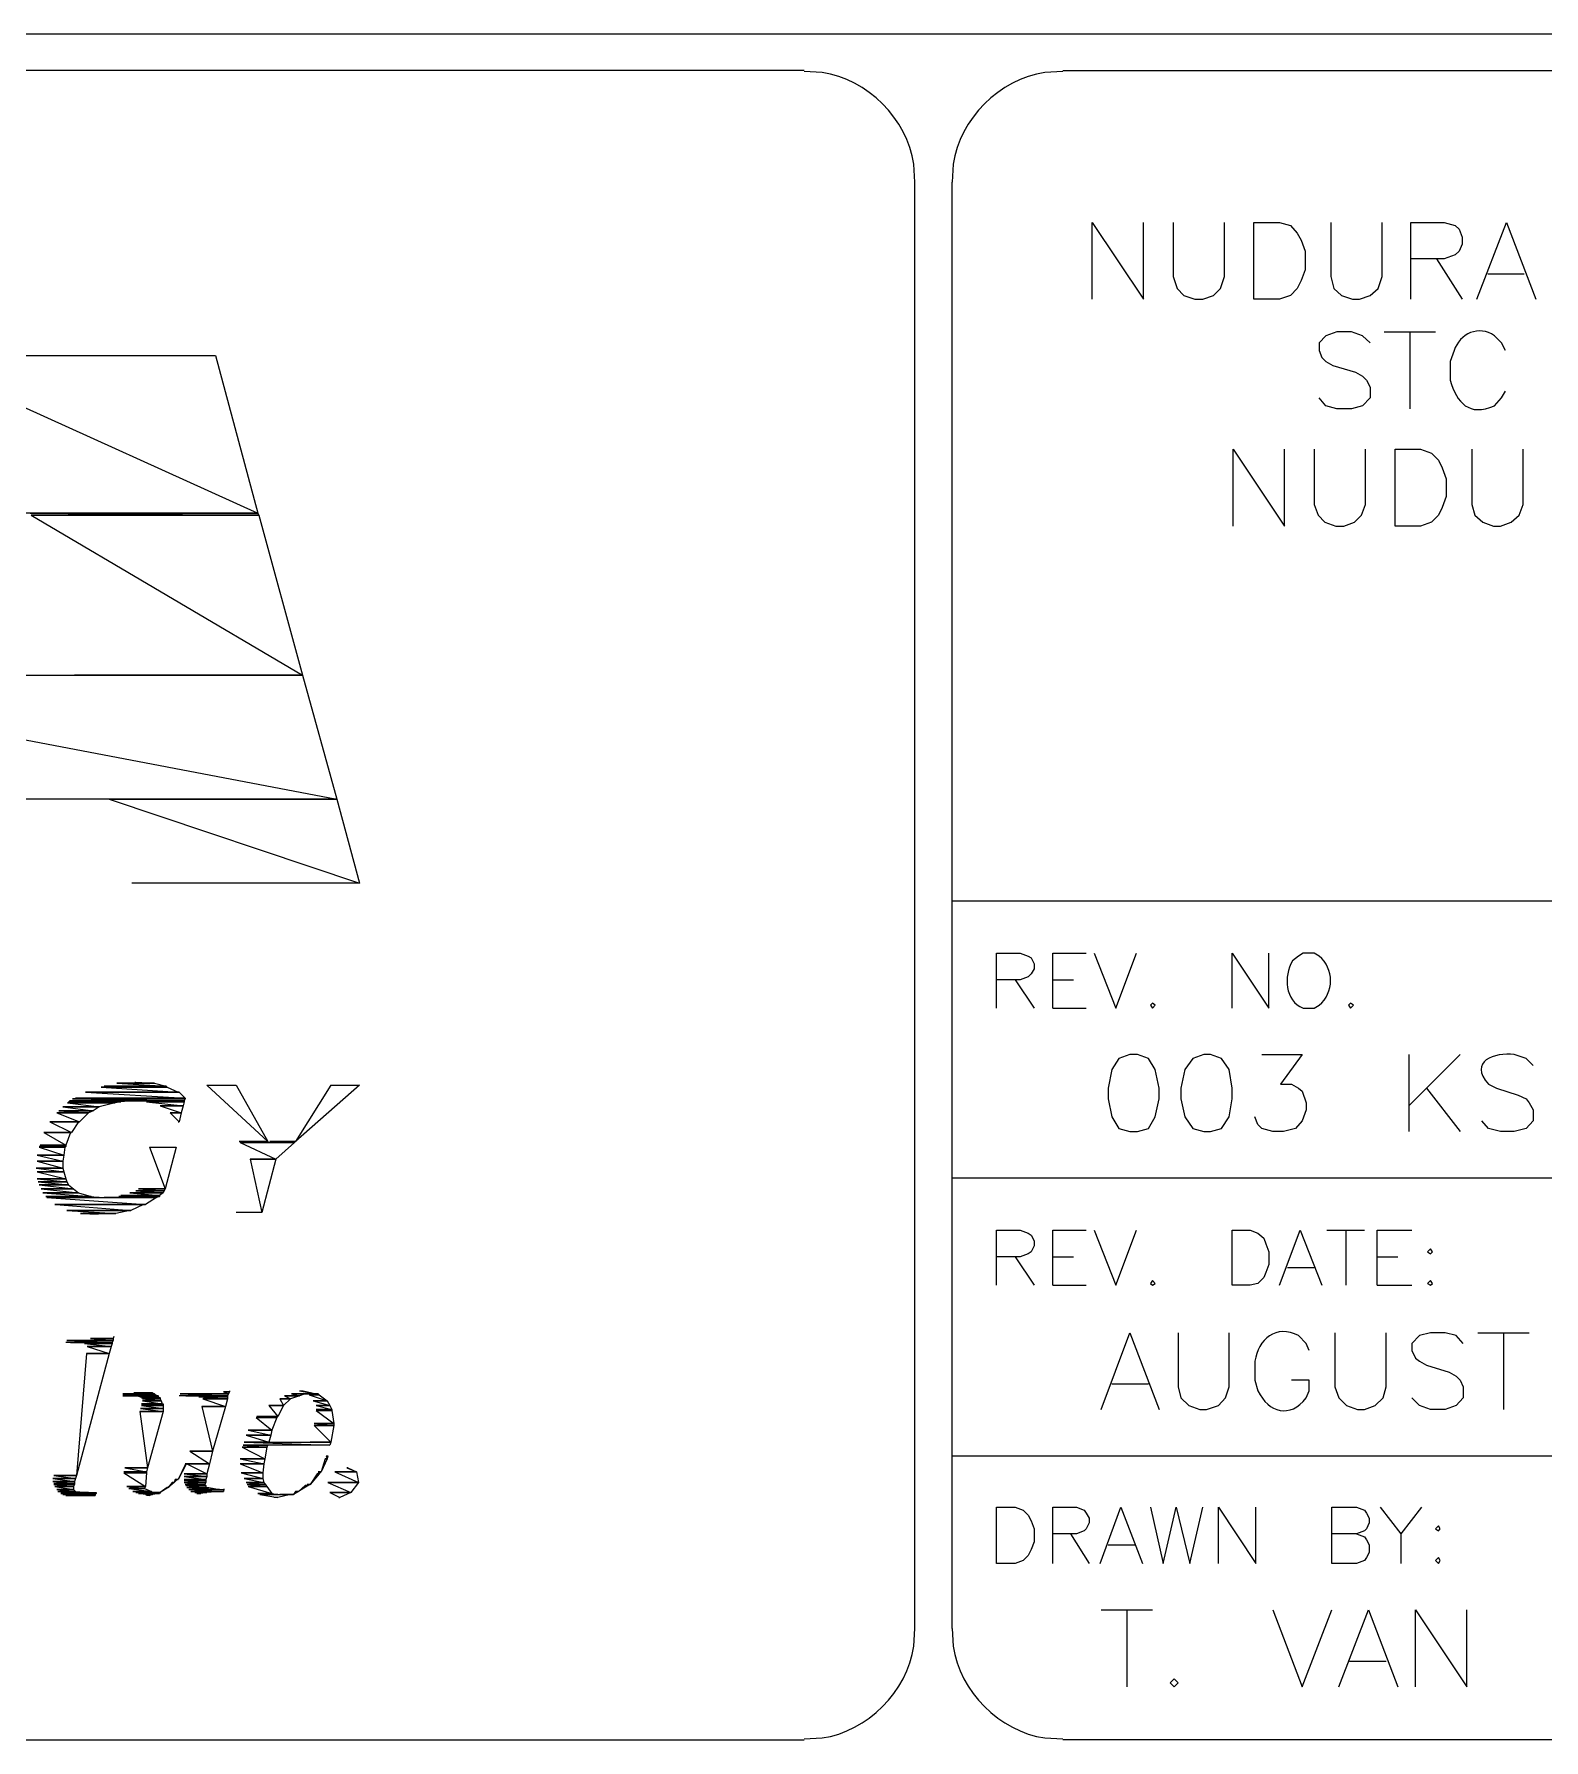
# Model space of a CAD drawing. Header units: millimetres. Extents: x 14 to 201, y 16 to 268.
# Drawn here: x 133.12 to 165.52, y 15.62 to 52.24 of the extents above; entities that cross this region are included whole.
import ezdxf

# ---------------------------------------------------------------- set-up
doc = ezdxf.new("R2010")
doc.units = ezdxf.units.MM
doc.layers.get('0').update_dxf_attribs({"linetype": 'CONTINUOUS'})

msp = doc.modelspace()

# ---------------------------------------------------------------- linework, layer by layer
at = {"color": 0}
for p, q in [((198.121, 52.2386), (17.0174, 52.2386)), ((149.648, 51.4558), (16.214, 51.4558)), ((150.03, 51.4131), (149.648, 51.4354)), ((155.195, 51.4354), (154.813, 51.4131)), ((155.195, 51.4558), (198.924, 51.4558)), ((152.02, 49.0636), (151.997, 49.4453)), ((152.845, 49.4453), (152.823, 49.0636)), ((152.02, 18.0123), (152.02, 49.0636)), ((152.823, 18.0123), (152.823, 49.0636)), ((155.829, 46.5459), (155.829, 48.1969)), ((155.829, 48.1969), (156.93, 46.5459)), ((156.93, 46.5459), (156.93, 48.1969)), ((157.565, 48.1969), (157.565, 47.0323)), ((158.666, 47.0323), (158.666, 48.1969)), ((159.3, 46.5459), (159.3, 48.1969)), ((159.3, 48.1969), (159.851, 48.1969)), ((159.851, 48.1969), (160.084, 48.1334)), ((160.084, 48.1334), (160.231, 47.964)), ((160.951, 48.1969), (160.951, 47.0323)), ((162.052, 47.0323), (162.052, 48.1969)), ((162.667, 46.5459), (162.667, 48.1969)), ((162.667, 48.1969), (163.386, 48.1969)), ((163.386, 48.1969), (163.619, 48.1334)), ((163.619, 48.1334), (163.703, 48.048)), ((163.703, 48.048), (163.766, 47.8786)), ((164.084, 46.5459), (164.72, 48.1969)), ((164.72, 48.1969), (165.354, 46.5459)), ((160.231, 47.964), (160.317, 47.8151)), ((160.317, 47.8151), (160.401, 47.5823)), ((163.766, 47.7312), (163.703, 47.5823)), ((163.766, 47.8786), (163.766, 47.7312)), ((160.401, 47.5823), (160.401, 47.1798)), ((163.386, 47.4126), (162.667, 47.4126)), ((163.216, 47.4126), (163.766, 46.5459)), ((163.619, 47.4984), (163.386, 47.4126)), ((163.703, 47.5823), (163.619, 47.4984)), ((157.565, 47.0323), (157.649, 46.779)), ((158.581, 46.779), (158.666, 47.0323)), ((160.317, 46.947), (160.231, 46.779)), ((160.401, 47.1798), (160.317, 46.947)), ((160.951, 47.0323), (161.016, 46.779)), ((161.968, 46.779), (162.052, 47.0323)), ((164.317, 47.0958), (165.1, 47.0958)), ((157.649, 46.779), (157.798, 46.6302)), ((157.798, 46.6302), (158.031, 46.5459)), ((158.031, 46.5459), (158.2, 46.5459)), ((158.2, 46.5459), (158.433, 46.6302)), ((158.433, 46.6302), (158.581, 46.779)), ((159.851, 46.5459), (159.3, 46.5459)), ((160.084, 46.6302), (159.851, 46.5459)), ((160.231, 46.779), (160.084, 46.6302)), ((161.016, 46.779), (161.183, 46.6302)), ((161.183, 46.6302), (161.417, 46.5459)), ((161.417, 46.5459), (161.565, 46.5459)), ((161.565, 46.5459), (161.798, 46.6302)), ((161.798, 46.6302), (161.968, 46.779)), ((161.079, 45.8474), (160.846, 45.762)), ((161.396, 45.8474), (161.079, 45.8474)), ((161.629, 45.762), (161.396, 45.8474)), ((162.094, 45.8474), (163.196, 45.8474)), ((162.644, 45.8474), (162.644, 44.1964)), ((160.846, 45.762), (160.697, 45.6145)), ((160.697, 45.6145), (160.697, 45.4448)), ((160.697, 45.4448), (160.76, 45.296)), ((161.798, 45.6145), (161.629, 45.762)), ((163.596, 45.4448), (163.513, 45.212)), ((164.614, 45.6145), (164.465, 45.762)), ((164.697, 45.4448), (164.614, 45.6145)), ((130.451, 45.339), (137.922, 41.953)), ((130.451, 45.339), (137.011, 45.339)), ((137.011, 45.339), (137.922, 41.953)), ((160.76, 45.296), (160.846, 45.212)), ((160.846, 45.212), (160.993, 45.128)), ((160.993, 45.128), (161.48, 44.9792)), ((163.513, 45.212), (163.513, 44.8098)), ((161.48, 44.9792), (161.629, 44.8952)), ((161.629, 44.8952), (161.713, 44.8098)), ((161.713, 44.8098), (161.798, 44.6624)), ((160.846, 44.2599), (160.697, 44.4292)), ((161.798, 44.4292), (161.629, 44.2599)), ((161.798, 44.6624), (161.798, 44.4292)), ((164.465, 44.2599), (164.614, 44.4292)), ((164.614, 44.4292), (164.697, 44.5766)), ((161.079, 44.1964), (160.846, 44.2599)), ((161.396, 44.1964), (161.079, 44.1964)), ((161.629, 44.2599), (161.396, 44.1964)), ((158.856, 41.6775), (158.856, 43.3282)), ((158.856, 43.3282), (159.956, 41.6775)), ((159.956, 41.6775), (159.956, 43.3282)), ((160.591, 43.3282), (160.591, 42.1432)), ((161.692, 42.1432), (161.692, 43.3282)), ((162.328, 41.6775), (162.328, 43.3282)), ((162.328, 43.3282), (162.877, 43.3282)), ((162.877, 43.3282), (163.11, 43.2428)), ((163.11, 43.2428), (163.259, 43.0953)), ((163.978, 43.3282), (163.978, 42.1432)), ((165.079, 42.1432), (165.079, 43.3282)), ((163.259, 43.0953), (163.343, 42.926)), ((163.343, 42.926), (163.429, 42.6932)), ((163.429, 42.6932), (163.429, 42.3125)), ((160.591, 42.1432), (160.677, 41.9104)), ((161.608, 41.9104), (161.692, 42.1432)), ((163.429, 42.3125), (163.343, 42.0797)), ((163.978, 42.1432), (164.042, 41.9104)), ((164.994, 41.9104), (165.079, 42.1432)), ((137.922, 41.953), (128.058, 41.953)), ((133.033, 41.953), (137.943, 41.9104)), ((133.033, 41.953), (137.922, 41.953)), ((137.943, 41.9104), (133.054, 41.9104)), ((133.054, 41.9104), (138.875, 38.4803)), ((133.054, 41.9104), (137.943, 41.9104)), ((137.922, 41.953), (137.943, 41.9104)), ((137.943, 41.9104), (138.875, 38.4803)), ((160.677, 41.9104), (160.824, 41.7615)), ((160.824, 41.7615), (161.057, 41.6775)), ((161.226, 41.6775), (161.459, 41.7615)), ((161.459, 41.7615), (161.608, 41.9104)), ((163.11, 41.7615), (162.877, 41.6775)), ((163.259, 41.9104), (163.11, 41.7615)), ((163.343, 42.0797), (163.259, 41.9104)), ((164.042, 41.9104), (164.211, 41.7615)), ((164.211, 41.7615), (164.444, 41.6775)), ((164.592, 41.6775), (164.824, 41.7615)), ((164.824, 41.7615), (164.994, 41.9104)), ((161.057, 41.6775), (161.226, 41.6775)), ((162.877, 41.6775), (162.328, 41.6775)), ((164.444, 41.6775), (164.592, 41.6775)), ((125.603, 38.4803), (139.616, 35.814)), ((125.603, 38.4803), (138.875, 38.4803)), ((138.875, 38.4803), (133.985, 38.4803)), ((138.875, 38.4803), (139.616, 35.814)), ((139.616, 35.814), (123.698, 35.814)), ((134.725, 35.814), (140.103, 34.0155)), ((134.725, 35.814), (139.616, 35.814)), ((139.616, 35.814), (140.103, 34.0155)), ((140.103, 34.0155), (135.213, 34.0155)), ((152.823, 33.6338), (201.296, 33.6338)), ((153.775, 31.3269), (153.775, 32.5121)), ((153.775, 32.5121), (154.284, 32.5121)), ((154.284, 32.5121), (154.453, 32.4487)), ((154.453, 32.4487), (154.517, 32.406)), ((154.517, 32.406), (154.58, 32.2792)), ((154.58, 32.2792), (154.58, 32.1731)), ((154.982, 31.3269), (154.982, 32.5121)), ((154.982, 32.5121), (155.702, 32.5121)), ((155.871, 32.5121), (156.337, 31.3269)), ((156.337, 31.3269), (156.782, 32.5121)), ((158.834, 31.3269), (158.834, 32.5121)), ((158.834, 32.5121), (159.618, 31.3269)), ((159.618, 31.3269), (159.618, 32.5121)), ((160.254, 32.4487), (160.125, 32.3426)), ((160.358, 32.5121), (160.254, 32.4487)), ((160.591, 32.5121), (160.358, 32.5121)), ((160.697, 32.4487), (160.591, 32.5121)), ((154.284, 31.9402), (153.775, 31.9402)), ((154.178, 31.9402), (154.58, 31.3269)), ((154.453, 32.0036), (154.284, 31.9402)), ((154.517, 32.0669), (154.453, 32.0036)), ((154.58, 32.1731), (154.517, 32.0669)), ((154.982, 31.9402), (155.426, 31.9402)), ((154.982, 31.3269), (155.702, 31.3269)), ((157.12, 31.4331), (157.079, 31.3903)), ((157.079, 31.3903), (157.12, 31.3269)), ((157.183, 31.3903), (157.12, 31.4331)), ((157.12, 31.3269), (157.183, 31.3903)), ((160.358, 31.3269), (160.591, 31.3269)), ((160.591, 31.3269), (160.697, 31.3903)), ((161.375, 31.4331), (161.332, 31.3903)), ((161.332, 31.3903), (161.375, 31.3269)), ((161.439, 31.3903), (161.375, 31.4331)), ((161.375, 31.3269), (161.439, 31.3903)), ((156.4, 30.2466), (156.252, 30.0137)), ((156.633, 30.332), (156.4, 30.2466)), ((156.803, 30.332), (156.633, 30.332)), ((157.036, 30.2466), (156.803, 30.332)), ((157.183, 30.0137), (157.036, 30.2466)), ((157.988, 30.2466), (157.818, 30.0137)), ((158.221, 30.332), (157.988, 30.2466)), ((158.368, 30.332), (158.221, 30.332)), ((158.601, 30.2466), (158.368, 30.332)), ((158.771, 30.0137), (158.601, 30.2466)), ((159.469, 30.332), (160.338, 30.332)), ((160.338, 30.332), (159.872, 29.6967)), ((162.624, 30.332), (162.624, 28.6811)), ((163.725, 30.332), (162.624, 29.231)), ((165.143, 30.2466), (164.888, 30.332)), ((165.29, 30.0991), (165.143, 30.2466)), ((135.7, 29.7174), (134.895, 29.7174)), ((134.895, 29.7174), (135.953, 29.654)), ((134.895, 29.7174), (135.7, 29.7174)), ((135.679, 29.7174), (135.001, 29.7174)), ((135.001, 29.7174), (135.7, 29.7174)), ((135.001, 29.7174), (135.7, 29.7174)), ((135.277, 29.7394), (135.679, 29.7174)), ((135.277, 29.7394), (135.297, 29.7394)), ((135.297, 29.7394), (135.679, 29.7174)), ((135.7, 29.7174), (135.953, 29.654)), ((136.821, 29.6761), (138.133, 28.4689)), ((136.821, 29.6761), (137.457, 29.6761)), ((137.457, 29.6761), (138.133, 28.4689)), ((139.488, 29.6761), (138.726, 28.4689)), ((140.103, 29.6761), (138.726, 28.4689)), ((139.488, 29.6761), (140.103, 29.6761)), ((156.252, 30.0137), (156.168, 29.6127)), ((157.269, 29.6127), (157.183, 30.0137)), ((157.818, 30.0137), (157.734, 29.6127)), ((158.834, 29.6127), (158.771, 30.0137)), ((159.872, 29.6967), (160.105, 29.6967)), ((160.105, 29.6967), (160.254, 29.6127)), ((164.338, 29.6967), (164.507, 29.6127)), ((134.854, 29.2943), (133.836, 29.2943)), ((133.836, 29.2943), (134.515, 29.2103)), ((133.836, 29.2943), (134.854, 29.2943)), ((134.98, 29.3164), (133.858, 29.3164)), ((133.858, 29.3164), (134.854, 29.2943)), ((133.858, 29.3164), (134.98, 29.3164)), ((136.335, 29.3371), (133.879, 29.3371)), ((133.879, 29.3371), (134.98, 29.3164)), ((133.879, 29.3371), (135.213, 29.3371)), ((136.356, 29.3798), (133.943, 29.3798)), ((133.943, 29.3798), (136.335, 29.3371)), ((133.943, 29.3798), (136.356, 29.3798)), ((136.356, 29.4004), (134.006, 29.4004)), ((134.006, 29.4004), (136.356, 29.3798)), ((134.006, 29.4004), (136.356, 29.4004)), ((136.229, 29.5272), (134.218, 29.5272)), ((134.218, 29.5272), (136.356, 29.4004)), ((134.218, 29.5272), (136.229, 29.5272)), ((136.208, 29.5272), (134.239, 29.5272)), ((134.239, 29.5272), (136.229, 29.5272)), ((134.239, 29.5272), (136.229, 29.5272)), ((134.854, 29.2943), (134.515, 29.2103)), ((135.975, 29.6333), (134.557, 29.6333)), ((134.557, 29.6333), (136.208, 29.5272)), ((134.557, 29.6333), (135.975, 29.6333)), ((135.953, 29.654), (134.621, 29.654)), ((134.621, 29.654), (135.975, 29.6333)), ((134.621, 29.654), (135.953, 29.654)), ((134.98, 29.3164), (134.854, 29.2943)), ((135.213, 29.3371), (134.98, 29.3164)), ((135.213, 29.3371), (136.335, 29.3164)), ((135.213, 29.3371), (136.335, 29.3371)), ((136.335, 29.3164), (135.53, 29.3164)), ((135.53, 29.3164), (136.313, 29.231)), ((135.53, 29.3164), (136.335, 29.3164)), ((135.953, 29.654), (135.975, 29.6333)), ((135.975, 29.6333), (136.208, 29.5272)), ((136.229, 29.5272), (136.356, 29.4004)), ((136.335, 29.3164), (136.313, 29.231)), ((136.356, 29.3798), (136.335, 29.3371)), ((136.335, 29.3371), (136.335, 29.3164)), ((136.356, 29.4004), (136.356, 29.3798)), ((156.168, 29.6127), (156.168, 29.3798)), ((156.168, 29.3798), (156.252, 28.9981)), ((157.183, 28.9981), (157.269, 29.3798)), ((157.269, 29.3798), (157.269, 29.6127)), ((157.734, 29.6127), (157.734, 29.3798)), ((157.734, 29.3798), (157.818, 28.9981)), ((158.771, 28.9981), (158.834, 29.3798)), ((158.834, 29.3798), (158.834, 29.6127)), ((160.254, 29.6127), (160.338, 29.5493)), ((160.338, 29.5493), (160.421, 29.2943)), ((160.421, 29.2943), (160.421, 29.1469)), ((163.004, 29.6127), (163.725, 28.6811)), ((164.507, 29.6127), (164.973, 29.4638)), ((164.973, 29.4638), (165.143, 29.3798)), ((165.143, 29.3798), (165.206, 29.2943)), ((165.206, 29.2943), (165.29, 29.1469)), ((134.282, 29.0835), (133.604, 29.0835)), ((133.604, 29.0835), (134.092, 28.8919)), ((133.604, 29.0835), (134.282, 29.0835)), ((134.388, 29.1248), (133.646, 29.1248)), ((133.646, 29.1248), (134.282, 29.0835)), ((133.646, 29.1248), (134.388, 29.1248)), ((134.515, 29.2103), (133.73, 29.2103)), ((133.73, 29.2103), (134.388, 29.1248)), ((133.73, 29.2103), (134.515, 29.2103)), ((134.282, 29.0835), (134.092, 28.8919)), ((134.388, 29.1248), (134.282, 29.0835)), ((134.515, 29.2103), (134.388, 29.1248)), ((136.313, 29.231), (135.826, 29.231)), ((135.826, 29.231), (136.271, 29.0835)), ((135.826, 29.231), (136.313, 29.231)), ((136.271, 29.0835), (136.039, 29.0835)), ((136.039, 29.0835), (136.229, 28.8919)), ((136.039, 29.0835), (136.271, 29.0835)), ((136.271, 29.0835), (136.229, 28.8919)), ((136.313, 29.231), (136.271, 29.0835)), ((156.252, 28.9981), (156.4, 28.7445)), ((157.036, 28.7445), (157.183, 28.9981)), ((157.818, 28.9981), (157.988, 28.7445)), ((158.601, 28.7445), (158.771, 28.9981)), ((159.385, 28.8286), (159.322, 28.9981)), ((160.421, 29.1469), (160.338, 28.914)), ((165.29, 29.1469), (165.29, 28.914)), ((133.922, 28.6591), (133.329, 28.6591)), ((133.329, 28.6591), (133.9, 28.6591)), ((133.329, 28.6591), (133.922, 28.6591)), ((133.329, 28.6591), (133.795, 28.3848)), ((133.329, 28.6591), (133.9, 28.6591)), ((134.092, 28.8919), (133.456, 28.8919)), ((133.456, 28.8919), (134.069, 28.8919)), ((133.456, 28.8919), (134.092, 28.8919)), ((133.456, 28.8919), (133.922, 28.6591)), ((133.456, 28.8919), (134.069, 28.8919)), ((133.9, 28.6591), (133.795, 28.3848)), ((133.922, 28.6591), (133.9, 28.6591)), ((134.069, 28.8919), (133.922, 28.6591)), ((134.092, 28.8919), (134.069, 28.8919)), ((136.208, 28.8919), (136.229, 28.8919)), ((136.229, 28.8919), (136.208, 28.8919)), ((156.4, 28.7445), (156.633, 28.6811)), ((156.633, 28.6811), (156.803, 28.6811)), ((156.803, 28.6811), (157.036, 28.7445)), ((157.988, 28.7445), (158.221, 28.6811)), ((158.221, 28.6811), (158.368, 28.6811)), ((158.368, 28.6811), (158.601, 28.7445)), ((159.469, 28.7445), (159.385, 28.8286)), ((159.702, 28.6811), (159.469, 28.7445)), ((159.935, 28.6811), (159.702, 28.6811)), ((160.189, 28.7445), (159.935, 28.6811)), ((160.338, 28.914), (160.189, 28.7445)), ((164.338, 28.7445), (164.189, 28.914)), ((164.592, 28.6811), (164.338, 28.7445)), ((164.888, 28.6811), (164.592, 28.6811)), ((165.143, 28.7445), (164.888, 28.6811)), ((165.29, 28.914), (165.143, 28.7445)), ((133.795, 28.3628), (133.223, 28.3628)), ((133.223, 28.3628), (133.773, 28.3421)), ((133.223, 28.3628), (133.795, 28.3628)), ((133.773, 28.3421), (133.223, 28.3421)), ((133.223, 28.3421), (133.753, 28.1726)), ((133.223, 28.3421), (133.773, 28.3421)), ((133.795, 28.3848), (133.244, 28.3848)), ((133.244, 28.3848), (133.795, 28.3628)), ((133.244, 28.3848), (133.795, 28.3848)), ((133.773, 28.3421), (133.753, 28.1726)), ((133.795, 28.3628), (133.773, 28.3421)), ((133.795, 28.3848), (133.795, 28.3628)), ((135.593, 28.3421), (135.932, 27.4533)), ((135.593, 28.3421), (136.165, 28.3421)), ((136.165, 28.3421), (135.932, 27.4533)), ((138.133, 28.4689), (137.52, 28.4689)), ((137.52, 28.4689), (138.155, 28.4482)), ((137.52, 28.4689), (138.133, 28.4689)), ((138.155, 28.4482), (137.541, 28.4482)), ((137.541, 28.4482), (138.303, 28.0886)), ((137.541, 28.4482), (138.705, 28.4482)), ((138.133, 28.4689), (138.155, 28.4482)), ((138.705, 28.4482), (138.155, 28.4482)), ((138.726, 28.4689), (138.176, 28.4689)), ((138.176, 28.4689), (138.705, 28.4482)), ((138.176, 28.4689), (138.726, 28.4689)), ((138.705, 28.4482), (138.303, 28.0886)), ((138.726, 28.4689), (138.705, 28.4482)), ((133.73, 27.897), (133.16, 27.897)), ((133.16, 27.897), (133.753, 27.8129)), ((133.16, 27.897), (133.73, 27.897)), ((133.753, 28.1726), (133.181, 28.1726)), ((133.181, 28.1726), (133.73, 28.0458)), ((133.181, 28.1726), (133.753, 28.1726)), ((133.73, 28.0458), (133.181, 28.0458)), ((133.181, 28.0458), (133.73, 27.897)), ((133.181, 28.0458), (133.73, 28.0458)), ((133.753, 28.1726), (133.73, 28.0458)), ((133.73, 28.0458), (133.73, 27.897)), ((133.73, 27.897), (133.753, 27.8129)), ((138.303, 28.0886), (137.753, 28.0886)), ((137.753, 28.0886), (138.006, 26.9448)), ((137.753, 28.0886), (138.303, 28.0886)), ((138.303, 28.0886), (138.006, 26.9448)), ((133.753, 27.8129), (133.181, 27.8129)), ((133.181, 27.8129), (133.795, 27.6655)), ((133.181, 27.8129), (133.753, 27.8129)), ((133.795, 27.6655), (133.181, 27.6655)), ((133.181, 27.6655), (133.816, 27.6007)), ((133.181, 27.6655), (133.795, 27.6655)), ((133.816, 27.6007), (133.201, 27.6007)), ((133.201, 27.6007), (133.858, 27.5373)), ((133.201, 27.6007), (133.816, 27.6007)), ((133.858, 27.5373), (133.223, 27.5373)), ((133.223, 27.5373), (133.963, 27.4533)), ((133.223, 27.5373), (133.858, 27.5373)), ((133.753, 27.8129), (133.795, 27.6655)), ((133.795, 27.6655), (133.816, 27.6007)), ((133.816, 27.6007), (133.858, 27.5373)), ((133.858, 27.5373), (133.963, 27.4533)), ((152.823, 27.6862), (177.058, 27.6862)), ((133.963, 27.4533), (133.266, 27.4533)), ((133.266, 27.4533), (134.069, 27.3678)), ((133.266, 27.4533), (133.963, 27.4533)), ((134.069, 27.3678), (133.307, 27.3678)), ((133.307, 27.3678), (134.345, 27.2838)), ((133.307, 27.3678), (134.069, 27.3678)), ((134.345, 27.2838), (133.371, 27.2838)), ((133.371, 27.2838), (134.515, 27.2631)), ((133.371, 27.2838), (134.345, 27.2838)), ((134.515, 27.2631), (133.393, 27.2631)), ((133.393, 27.2631), (134.557, 27.2631)), ((133.393, 27.2631), (134.557, 27.2631)), ((133.393, 27.2631), (134.621, 27.2631)), ((133.393, 27.2631), (134.621, 27.2631)), ((133.393, 27.2631), (135.509, 27.1143)), ((133.393, 27.2631), (135.742, 27.2631)), ((135.509, 27.1143), (133.562, 27.1143)), ((133.562, 27.1143), (135.467, 27.1143)), ((133.562, 27.1143), (135.509, 27.1143)), ((135.467, 27.1143), (133.583, 27.1143)), ((133.583, 27.1143), (135.191, 26.9875)), ((133.583, 27.1143), (135.467, 27.1143)), ((133.963, 27.4533), (134.069, 27.3678)), ((134.069, 27.3678), (134.345, 27.2838)), ((134.345, 27.2838), (134.515, 27.2631)), ((135.742, 27.2631), (134.621, 27.2631)), ((135.742, 27.2631), (134.684, 27.2631)), ((134.684, 27.2631), (135.742, 27.2631)), ((134.684, 27.2631), (135.742, 27.2631)), ((135.806, 27.2838), (134.938, 27.2838)), ((134.938, 27.2838), (135.742, 27.2631)), ((134.938, 27.2838), (135.806, 27.2838)), ((135.806, 27.3044), (134.98, 27.3044)), ((134.98, 27.3044), (135.806, 27.2838)), ((134.98, 27.3044), (135.806, 27.3044)), ((135.89, 27.3678), (135.17, 27.3678)), ((135.17, 27.3678), (135.806, 27.3044)), ((135.17, 27.3678), (135.89, 27.3678)), ((135.467, 27.1143), (135.191, 26.9875)), ((135.912, 27.4106), (135.297, 27.4106)), ((135.297, 27.4106), (135.89, 27.3678)), ((135.297, 27.4106), (135.912, 27.4106)), ((135.932, 27.4533), (135.36, 27.4533)), ((135.36, 27.4533), (135.912, 27.4106)), ((135.36, 27.4533), (135.932, 27.4533)), ((135.509, 27.1143), (135.467, 27.1143)), ((135.742, 27.2631), (135.509, 27.1143)), ((135.806, 27.2838), (135.742, 27.2631)), ((135.89, 27.3678), (135.806, 27.3044)), ((135.806, 27.3044), (135.806, 27.2838)), ((135.912, 27.4106), (135.89, 27.3678)), ((135.932, 27.4533), (135.912, 27.4106)), ((135.191, 26.9875), (133.816, 26.9875)), ((133.816, 26.9875), (135.17, 26.9875)), ((133.816, 26.9875), (135.191, 26.9875)), ((133.816, 26.9875), (134.874, 26.9241)), ((133.816, 26.9875), (135.17, 26.9875)), ((134.874, 26.9241), (134.112, 26.9241)), ((134.112, 26.9241), (134.768, 26.9241)), ((134.112, 26.9241), (134.874, 26.9241)), ((134.768, 26.9241), (134.133, 26.9241)), ((134.133, 26.9241), (134.492, 26.9034)), ((134.133, 26.9241), (134.768, 26.9241)), ((134.768, 26.9241), (134.492, 26.9034)), ((134.874, 26.9241), (134.768, 26.9241)), ((135.17, 26.9875), (134.874, 26.9241)), ((135.191, 26.9875), (135.17, 26.9875)), ((138.006, 26.9448), (137.457, 26.9448)), ((153.775, 25.3793), (153.775, 26.5644)), ((153.775, 26.5644), (154.284, 26.5644)), ((154.284, 26.5644), (154.453, 26.5011)), ((154.453, 26.5011), (154.517, 26.4583)), ((154.517, 26.4583), (154.58, 26.3315)), ((154.982, 25.3793), (154.982, 26.5644)), ((154.982, 26.5644), (155.702, 26.5644)), ((155.871, 26.5644), (156.337, 25.3793)), ((156.337, 25.3793), (156.782, 26.5644)), ((158.834, 25.3793), (158.834, 26.5644)), ((158.834, 26.5644), (159.216, 26.5644)), ((159.216, 26.5644), (159.385, 26.5011)), ((159.385, 26.5011), (159.512, 26.3949)), ((159.512, 26.3949), (159.555, 26.2682)), ((159.851, 25.3793), (160.295, 26.5644)), ((160.295, 26.5644), (160.76, 25.3793)), ((160.867, 26.5644), (161.671, 26.5644)), ((161.269, 26.5644), (161.269, 25.3793)), ((161.946, 25.3793), (161.946, 26.5644)), ((161.946, 26.5644), (162.687, 26.5644)), ((154.453, 26.056), (154.284, 25.9926)), ((154.517, 26.0987), (154.453, 26.056)), ((154.58, 26.2254), (154.517, 26.0987)), ((154.58, 26.3315), (154.58, 26.2254)), ((159.555, 26.2682), (159.618, 26.0987)), ((159.618, 26.0987), (159.618, 25.8231)), ((163.09, 26.1621), (163.026, 26.0987)), ((163.026, 26.0987), (163.09, 26.056)), ((163.132, 26.0987), (163.09, 26.1621)), ((163.09, 26.056), (163.132, 26.0987)), ((154.284, 25.9926), (153.775, 25.9926)), ((154.178, 25.9926), (154.58, 25.3793)), ((154.982, 25.9926), (155.426, 25.9926)), ((159.555, 25.6536), (159.512, 25.5488)), ((159.618, 25.8231), (159.555, 25.6536)), ((160.021, 25.7597), (160.591, 25.7597)), ((161.946, 25.9926), (162.391, 25.9926)), ((154.982, 25.3793), (155.702, 25.3793)), ((157.12, 25.4841), (157.079, 25.4207)), ((157.079, 25.4207), (157.12, 25.3793)), ((157.183, 25.4207), (157.12, 25.4841)), ((157.12, 25.3793), (157.183, 25.4207)), ((159.216, 25.3793), (158.834, 25.3793)), ((159.385, 25.4207), (159.216, 25.3793)), ((159.512, 25.5488), (159.385, 25.4207)), ((161.946, 25.3793), (162.687, 25.3793)), ((163.09, 25.4841), (163.026, 25.4207)), ((163.026, 25.4207), (163.09, 25.3793)), ((163.132, 25.4207), (163.09, 25.4841)), ((163.09, 25.3793), (163.132, 25.4207)), ((156.02, 22.7114), (156.633, 24.3623)), ((156.633, 24.3623), (157.269, 22.7114)), ((157.671, 24.3623), (157.671, 23.1993)), ((158.771, 23.1993), (158.771, 24.3623)), ((160.421, 24.1294), (160.254, 24.2989)), ((161.036, 24.3623), (161.036, 23.1993)), ((162.137, 23.1993), (162.137, 24.3623)), ((162.857, 24.2989), (162.687, 24.1294)), ((163.09, 24.3623), (162.857, 24.2989)), ((163.406, 24.3623), (163.09, 24.3623)), ((163.639, 24.2989), (163.406, 24.3623)), ((163.788, 24.1294), (163.639, 24.2989)), ((164.105, 24.3623), (165.206, 24.3623)), ((164.655, 24.3623), (164.655, 22.7114)), ((160.486, 23.982), (160.421, 24.1294)), ((162.687, 24.1294), (162.687, 23.982)), ((162.687, 23.982), (162.771, 23.8125)), ((162.771, 23.8125), (162.857, 23.7491)), ((159.322, 23.7491), (159.322, 23.3467)), ((162.857, 23.7491), (163.004, 23.6637)), ((163.004, 23.6637), (163.492, 23.5162)), ((163.492, 23.5162), (163.639, 23.4322)), ((156.253, 23.2627), (157.036, 23.2627)), ((157.671, 23.1993), (157.734, 22.9664)), ((158.687, 22.9664), (158.771, 23.1993)), ((159.322, 23.3467), (159.385, 23.1138)), ((160.486, 23.3467), (160.105, 23.3467)), ((160.421, 22.9664), (160.486, 23.1138)), ((160.486, 23.1138), (160.486, 23.3467)), ((161.036, 23.1993), (161.12, 22.9664)), ((162.074, 22.9664), (162.137, 23.1993)), ((163.639, 23.4322), (163.725, 23.3467)), ((163.725, 23.3467), (163.788, 23.1993)), ((163.788, 23.1993), (163.788, 22.9664)), ((157.734, 22.9664), (157.904, 22.7969)), ((157.904, 22.7969), (158.137, 22.7114)), ((158.137, 22.7114), (158.284, 22.7114)), ((158.284, 22.7114), (158.538, 22.7969)), ((158.538, 22.7969), (158.687, 22.9664)), ((161.12, 22.9664), (161.29, 22.7969)), ((161.29, 22.7969), (161.522, 22.7114)), ((161.522, 22.7114), (161.671, 22.7114)), ((161.671, 22.7114), (161.904, 22.7969)), ((161.904, 22.7969), (162.074, 22.9664)), ((162.857, 22.7969), (162.687, 22.9664)), ((163.09, 22.7114), (162.857, 22.7969)), ((163.406, 22.7114), (163.09, 22.7114)), ((163.639, 22.7969), (163.406, 22.7114)), ((163.788, 22.9664), (163.639, 22.7969)), ((152.823, 21.7165), (201.296, 21.7165)), ((153.775, 19.4097), (153.775, 20.6168)), ((153.775, 20.6168), (154.178, 20.6168)), ((154.178, 20.6168), (154.347, 20.5534)), ((154.347, 20.5534), (154.453, 20.4473)), ((154.982, 19.4097), (154.982, 20.6168)), ((154.982, 20.6168), (155.491, 20.6168)), ((155.491, 20.6168), (155.659, 20.5534)), ((155.659, 20.5534), (155.702, 20.4887)), ((155.998, 19.4097), (156.443, 20.6168)), ((156.443, 20.6168), (156.909, 19.4097)), ((157.079, 20.6168), (157.353, 19.4097)), ((157.353, 19.4097), (157.628, 20.6168)), ((157.628, 20.6168), (157.925, 19.4097)), ((157.925, 19.4097), (158.2, 20.6168)), ((158.538, 19.4097), (158.538, 20.6168)), ((158.538, 20.6168), (159.343, 19.4097)), ((159.343, 19.4097), (159.343, 20.6168)), ((160.973, 19.4097), (160.973, 20.6168)), ((160.973, 20.6168), (161.502, 20.6168)), ((161.502, 20.6168), (161.671, 20.5534)), ((161.671, 20.5534), (161.713, 20.49)), ((162.009, 20.6168), (162.454, 20.0449)), ((162.899, 20.6168), (162.454, 20.0449)), ((154.453, 20.4473), (154.517, 20.3206)), ((154.517, 20.3206), (154.58, 20.1511)), ((154.58, 20.1511), (154.58, 19.8754)), ((155.702, 20.1511), (155.659, 20.1083)), ((155.702, 20.4887), (155.765, 20.384)), ((155.765, 20.2778), (155.702, 20.1511)), ((155.765, 20.384), (155.765, 20.2778)), ((161.713, 20.1511), (161.671, 20.1083)), ((161.713, 20.49), (161.776, 20.384)), ((161.776, 20.2778), (161.713, 20.1511)), ((161.776, 20.384), (161.776, 20.2778)), ((163.259, 20.2144), (163.196, 20.1511)), ((163.196, 20.1511), (163.259, 20.1083)), ((163.3, 20.1511), (163.259, 20.2144)), ((163.259, 20.1083), (163.3, 20.1511)), ((154.58, 19.8754), (154.517, 19.706)), ((155.491, 20.0449), (154.982, 20.0449)), ((155.363, 20.0449), (155.765, 19.4097)), ((155.659, 20.1083), (155.491, 20.0449)), ((156.168, 19.8121), (156.74, 19.8121)), ((161.502, 20.0449), (160.973, 20.0449)), ((161.671, 20.1083), (161.502, 20.0449)), ((161.502, 20.0449), (161.671, 19.9815)), ((161.671, 19.9815), (161.713, 19.9182)), ((161.713, 19.9182), (161.776, 19.8121)), ((161.776, 19.8121), (161.776, 19.6426)), ((162.454, 20.0449), (162.454, 19.4097)), ((154.178, 19.4097), (153.775, 19.4097)), ((154.347, 19.4731), (154.178, 19.4097)), ((154.453, 19.5792), (154.347, 19.4731)), ((154.517, 19.706), (154.453, 19.5792)), ((161.502, 19.4097), (160.973, 19.4097)), ((161.671, 19.4731), (161.502, 19.4097)), ((161.713, 19.5364), (161.671, 19.4731)), ((161.776, 19.6426), (161.713, 19.5364)), ((163.259, 19.5364), (163.196, 19.4731)), ((163.196, 19.4731), (163.259, 19.4097)), ((163.3, 19.4731), (163.259, 19.5364)), ((163.259, 19.4097), (163.3, 19.4731)), ((156.02, 18.4147), (157.12, 18.4147)), ((156.57, 18.4147), (156.57, 16.7638)), ((159.702, 18.4147), (160.338, 16.7638)), ((160.338, 16.7638), (160.973, 18.4147)), ((161.12, 16.7638), (161.756, 18.4147)), ((161.756, 18.4147), (162.391, 16.7638)), ((162.771, 16.7638), (162.771, 18.4147)), ((162.771, 18.4147), (163.872, 16.7638)), ((163.872, 16.7638), (163.872, 18.4147)), ((151.997, 17.632), (152.02, 18.0123)), ((152.823, 18.0123), (152.845, 17.632)), ((161.353, 17.3137), (162.137, 17.3137)), ((157.585, 16.9333), (157.502, 16.8493)), ((157.502, 16.8493), (157.585, 16.7638)), ((157.671, 16.8493), (157.585, 16.9333)), ((157.585, 16.7638), (157.671, 16.8493)), ((16.214, 15.6215), (149.648, 15.6215)), ((149.648, 15.6421), (150.03, 15.6628)), ((154.813, 15.6628), (155.195, 15.6421)), ((198.924, 15.6215), (155.195, 15.6215))]:
    msp.add_line(p, q, dxfattribs=at)
at = {"color": 251}
for p, q in [((134.811, 24.1928), (133.816, 24.1928)), ((133.816, 24.1928), (134.789, 24.1515)), ((133.816, 24.1928), (134.811, 24.1928)), ((134.811, 24.2356), (134.324, 24.2356)), ((134.324, 24.2356), (134.811, 24.1928)), ((134.324, 24.2356), (134.811, 24.2356)), ((134.811, 24.1928), (134.789, 24.1515)), ((134.831, 24.2783), (134.811, 24.2356)), ((134.811, 24.2356), (134.811, 24.1928)), ((134.789, 24.1515), (133.795, 24.1515)), ((133.9, 24.1515), (134.789, 24.1294)), ((133.9, 24.1515), (134.789, 24.1515)), ((134.239, 23.9186), (134.028, 21.2935)), ((134.725, 23.9186), (134.028, 21.2935)), ((134.789, 24.1294), (134.196, 24.1294)), ((134.196, 24.1294), (134.768, 24.0661)), ((134.196, 24.1294), (134.789, 24.1294)), ((134.725, 23.9186), (134.239, 23.9186)), ((134.239, 23.9186), (134.725, 23.9186)), ((134.768, 24.0661), (134.259, 24.0661)), ((134.259, 24.0661), (134.725, 23.9186)), ((134.259, 24.0661), (134.768, 24.0661)), ((134.768, 24.0661), (134.725, 23.9186)), ((134.789, 24.1294), (134.768, 24.0661)), ((134.789, 24.1515), (134.789, 24.1294)), ((135.657, 23.0711), (135.254, 23.0711)), ((135.254, 23.0711), (135.7, 23.0504)), ((135.254, 23.0711), (135.657, 23.0711)), ((135.616, 23.0711), (135.509, 23.0711)), ((135.509, 23.0711), (135.657, 23.0711)), ((135.509, 23.0711), (135.657, 23.0711)), ((135.551, 23.0711), (135.616, 23.0711)), ((135.657, 23.0711), (135.7, 23.0504)), ((137.308, 23.0932), (137.181, 23.0932)), ((137.181, 23.0932), (137.287, 23.0504)), ((137.181, 23.0932), (137.308, 23.0932)), ((137.308, 23.0932), (137.287, 23.0504)), ((137.308, 23.1138), (137.308, 23.0932)), ((138.811, 23.1138), (139.171, 23.0504)), ((138.811, 23.1138), (138.895, 23.1138)), ((138.895, 23.1138), (139.171, 23.0504)), ((135.7, 23.0504), (135.021, 23.0504)), ((135.021, 23.0504), (135.72, 23.0298)), ((135.021, 23.0504), (135.7, 23.0504)), ((135.72, 23.0298), (135.021, 23.0298)), ((135.021, 23.0298), (135.783, 23.0077)), ((135.021, 23.0298), (135.72, 23.0298)), ((135.783, 23.0077), (135.021, 23.0077)), ((135.021, 23.0077), (135.783, 23.0077)), ((135.021, 23.0077), (135.783, 23.0077)), ((135.15, 23.0077), (135.783, 22.9871)), ((135.15, 23.0077), (135.783, 23.0077)), ((135.783, 22.9871), (135.383, 22.9871)), ((135.383, 22.9871), (135.826, 22.9664)), ((135.383, 22.9871), (135.783, 22.9871)), ((135.89, 22.7335), (135.403, 22.7335)), ((135.403, 22.7335), (135.89, 22.6701)), ((135.403, 22.7335), (135.89, 22.7335)), ((135.826, 22.9664), (135.424, 22.9664)), ((135.424, 22.9664), (135.826, 22.9443)), ((135.424, 22.9664), (135.826, 22.9664)), ((135.869, 22.8382), (135.424, 22.8382)), ((135.424, 22.8382), (135.89, 22.8382)), ((135.424, 22.8382), (135.89, 22.8382)), ((135.424, 22.8382), (135.89, 22.7969)), ((135.424, 22.8382), (135.89, 22.8382)), ((135.89, 22.7969), (135.424, 22.7969)), ((135.424, 22.7969), (135.89, 22.7335)), ((135.424, 22.7969), (135.89, 22.7969)), ((135.826, 22.9443), (135.446, 22.9443)), ((135.446, 22.9443), (135.847, 22.903)), ((135.446, 22.9443), (135.826, 22.9443)), ((135.847, 22.903), (135.446, 22.903)), ((135.446, 22.903), (135.869, 22.8382)), ((135.446, 22.903), (135.847, 22.903)), ((135.7, 23.0504), (135.72, 23.0298)), ((135.72, 23.0298), (135.783, 23.0077)), ((135.783, 23.0077), (135.783, 22.9871)), ((135.783, 22.9871), (135.826, 22.9664)), ((135.826, 22.9664), (135.826, 22.9443)), ((135.826, 22.9443), (135.847, 22.903)), ((135.847, 22.903), (135.869, 22.8382)), ((135.89, 22.8382), (135.89, 22.7969)), ((135.89, 22.7969), (135.89, 22.7335)), ((135.89, 22.7335), (135.89, 22.6701)), ((137.267, 23.0077), (136.229, 23.0077)), ((137.287, 23.0504), (136.249, 23.0504)), ((136.249, 23.0504), (137.267, 23.0077)), ((136.249, 23.0504), (137.287, 23.0504)), ((136.376, 23.0077), (137.267, 22.9871)), ((136.376, 23.0077), (137.267, 23.0077)), ((137.267, 22.9871), (136.652, 22.9871)), ((136.652, 22.9871), (137.267, 22.9443)), ((136.652, 22.9871), (137.267, 22.9871)), ((137.224, 22.7748), (136.715, 22.7748)), ((136.715, 22.7748), (136.948, 21.8226)), ((136.715, 22.7748), (137.224, 22.7748)), ((137.267, 22.9443), (136.737, 22.9443)), ((136.737, 22.9443), (137.224, 22.7748)), ((136.737, 22.9443), (137.267, 22.9443)), ((137.224, 22.7748), (136.948, 21.8226)), ((137.267, 22.9443), (137.224, 22.7748)), ((137.287, 23.0504), (137.267, 23.0077)), ((137.267, 23.0077), (137.267, 22.9871)), ((137.267, 22.9871), (137.267, 22.9443)), ((138.472, 22.7969), (138.155, 22.7969)), ((138.155, 22.7969), (138.345, 22.564)), ((138.155, 22.7969), (138.472, 22.7969)), ((138.472, 22.7969), (138.345, 22.564)), ((138.621, 22.9443), (138.388, 22.9443)), ((138.388, 22.9443), (138.472, 22.7969)), ((138.388, 22.9443), (138.621, 22.9443)), ((138.621, 22.9443), (138.472, 22.7969)), ((138.811, 23.0077), (138.493, 23.0077)), ((138.493, 23.0077), (138.621, 22.9443)), ((138.493, 23.0077), (138.811, 23.0077)), ((138.811, 23.0077), (138.621, 22.9443)), ((139.171, 23.0504), (138.642, 23.0504)), ((138.642, 23.0504), (138.811, 23.0077)), ((138.642, 23.0504), (138.938, 23.0504)), ((138.938, 23.0504), (138.811, 23.0077)), ((138.938, 23.0504), (139.214, 23.0504)), ((138.938, 23.0504), (139.214, 23.0504)), ((139.214, 23.0504), (138.981, 23.0504)), ((138.981, 23.0504), (139.234, 23.0298)), ((138.981, 23.0504), (139.214, 23.0504)), ((139.234, 23.0298), (139.022, 23.0298)), ((139.022, 23.0298), (139.404, 22.903)), ((139.022, 23.0298), (139.234, 23.0298)), ((139.404, 22.903), (139.107, 22.903)), ((139.107, 22.903), (139.467, 22.7969)), ((139.107, 22.903), (139.404, 22.903)), ((139.467, 22.7969), (139.171, 22.7969)), ((139.171, 22.7969), (139.51, 22.7114)), ((139.171, 22.7969), (139.467, 22.7969)), ((139.51, 22.7114), (139.171, 22.7114)), ((139.171, 22.7114), (139.51, 22.6908)), ((139.171, 22.7114), (139.51, 22.7114)), ((139.214, 23.0504), (139.234, 23.0298)), ((139.234, 23.0298), (139.404, 22.903)), ((139.404, 22.903), (139.467, 22.7969)), ((139.467, 22.7969), (139.51, 22.7114)), ((139.51, 22.7114), (139.51, 22.6908)), ((135.89, 22.6701), (135.383, 22.6701)), ((135.383, 22.6701), (135.551, 21.4629)), ((135.383, 22.6701), (135.89, 22.6701)), ((135.89, 22.6701), (135.551, 21.4629)), ((138.325, 22.5419), (137.88, 22.5419)), ((137.88, 22.5419), (138.219, 22.2677)), ((137.88, 22.5419), (138.325, 22.5419)), ((138.345, 22.564), (137.9, 22.564)), ((137.9, 22.564), (138.325, 22.5419)), ((137.9, 22.564), (138.345, 22.564)), ((138.325, 22.5419), (138.219, 22.2677)), ((138.345, 22.564), (138.325, 22.5419)), ((139.551, 22.4152), (139.128, 22.4152)), ((139.128, 22.4152), (139.551, 22.3738)), ((139.128, 22.4152), (139.551, 22.4152)), ((139.551, 22.3738), (139.128, 22.3738)), ((139.128, 22.3738), (139.488, 22.0128)), ((139.128, 22.3738), (139.551, 22.3738)), ((139.51, 22.6908), (139.171, 22.6908)), ((139.171, 22.6908), (139.551, 22.4152)), ((139.171, 22.6908), (139.51, 22.6908)), ((139.551, 22.3738), (139.488, 22.0128)), ((139.51, 22.6908), (139.551, 22.4152)), ((139.551, 22.4152), (139.551, 22.3738)), ((138.155, 22.0128), (137.626, 22.0128)), ((137.626, 22.0128), (139.488, 22.0128)), ((137.626, 22.0128), (139.488, 22.0128)), ((137.626, 22.0128), (139.467, 21.9494)), ((137.626, 22.0128), (139.488, 22.0128)), ((138.196, 22.1616), (137.667, 22.1616)), ((137.667, 22.1616), (138.155, 22.0128)), ((137.667, 22.1616), (138.196, 22.1616)), ((138.219, 22.2677), (137.71, 22.2677)), ((137.71, 22.2677), (138.196, 22.1616)), ((137.71, 22.2677), (138.219, 22.2677)), ((138.196, 22.1616), (138.155, 22.0128)), ((138.219, 22.2677), (138.196, 22.1616)), ((139.488, 22.0128), (139.044, 22.0128)), ((139.488, 22.0128), (139.467, 21.9494)), ((136.948, 21.8226), (136.462, 21.8226)), ((136.462, 21.8226), (136.885, 21.547)), ((136.462, 21.8226), (136.948, 21.8226)), ((136.948, 21.8226), (136.885, 21.547)), ((138.07, 21.6531), (137.541, 21.6531)), ((137.541, 21.6531), (138.049, 21.547)), ((137.541, 21.6531), (138.07, 21.6531)), ((138.113, 21.9081), (137.583, 21.9081)), ((137.583, 21.9081), (138.07, 21.6531)), ((137.583, 21.9081), (138.113, 21.9081)), ((139.467, 21.9494), (137.604, 21.9494)), ((137.604, 21.9494), (138.113, 21.9081)), ((137.604, 21.9494), (138.133, 21.9494)), ((138.07, 21.6531), (138.049, 21.547)), ((138.113, 21.9081), (138.07, 21.6531)), ((138.133, 21.9494), (138.113, 21.9081)), ((139.361, 21.6531), (139.277, 21.3789)), ((139.404, 21.6531), (139.277, 21.3789)), ((139.404, 21.6531), (139.361, 21.6531)), ((139.361, 21.6531), (139.404, 21.6531)), ((139.383, 21.7165), (139.404, 21.6531)), ((139.383, 21.7165), (139.424, 21.7165)), ((139.424, 21.7165), (139.404, 21.6531)), ((134.028, 21.2935), (133.54, 21.2935)), ((133.54, 21.2935), (134.006, 21.2301)), ((133.54, 21.2935), (134.028, 21.2935)), ((134.028, 21.2935), (134.006, 21.2301)), ((135.53, 21.3789), (135.044, 21.3789)), ((135.044, 21.3789), (135.53, 21.3568)), ((135.044, 21.3789), (135.53, 21.3789)), ((135.53, 21.3568), (135.044, 21.3568)), ((135.044, 21.3568), (135.509, 21.0606)), ((135.044, 21.3568), (135.53, 21.3568)), ((135.551, 21.4629), (135.064, 21.4629)), ((135.064, 21.4629), (135.53, 21.3789)), ((135.064, 21.4629), (135.551, 21.4629)), ((135.53, 21.3568), (135.509, 21.0606)), ((135.551, 21.4629), (135.53, 21.3789)), ((135.53, 21.3789), (135.53, 21.3568)), ((136.356, 21.5263), (136.208, 21.2094)), ((136.376, 21.5263), (136.208, 21.2094)), ((136.821, 21.3362), (136.335, 21.3362)), ((136.335, 21.3362), (136.821, 21.3362)), ((136.335, 21.3362), (136.821, 21.3362)), ((136.335, 21.3362), (136.821, 21.2728)), ((136.335, 21.3362), (136.821, 21.3362)), ((136.821, 21.2728), (136.335, 21.2728)), ((136.335, 21.2728), (136.801, 21.2094)), ((136.335, 21.2728), (136.821, 21.2728)), ((136.885, 21.547), (136.356, 21.547)), ((136.356, 21.547), (136.376, 21.5263)), ((136.356, 21.547), (136.398, 21.547)), ((136.376, 21.5263), (136.356, 21.5263)), ((136.356, 21.5263), (136.376, 21.5263)), ((136.398, 21.547), (136.376, 21.5263)), ((136.398, 21.547), (136.821, 21.3362)), ((136.398, 21.547), (136.885, 21.547)), ((136.821, 21.2728), (136.801, 21.2094)), ((136.885, 21.547), (136.821, 21.3362)), ((136.821, 21.3362), (136.821, 21.2728)), ((138.049, 21.547), (137.541, 21.547)), ((137.541, 21.547), (138.029, 21.3568)), ((137.541, 21.547), (138.049, 21.547)), ((138.029, 21.3568), (137.563, 21.3568)), ((137.563, 21.3568), (138.029, 21.2301)), ((137.563, 21.3568), (138.029, 21.3568)), ((138.049, 21.547), (138.029, 21.3568)), ((138.029, 21.3568), (138.029, 21.2301)), ((139.192, 21.3362), (139.044, 21.1033)), ((139.234, 21.3362), (139.044, 21.1033)), ((139.234, 21.3362), (139.192, 21.3362)), ((139.192, 21.3362), (139.234, 21.3362)), ((139.277, 21.3789), (139.214, 21.3789)), ((139.214, 21.3789), (139.234, 21.3362)), ((139.214, 21.3789), (139.277, 21.3789)), ((139.277, 21.3789), (139.234, 21.3362)), ((140.039, 21.3789), (139.573, 21.3789)), ((139.573, 21.3789), (140.08, 21.146)), ((139.573, 21.3789), (140.039, 21.3789)), ((139.849, 21.4629), (139.827, 21.4629)), ((139.827, 21.4629), (140.039, 21.3789)), ((139.827, 21.4629), (139.849, 21.4629)), ((139.849, 21.4629), (140.039, 21.3789)), ((140.039, 21.3789), (140.08, 21.146)), ((134.006, 21.2301), (133.519, 21.2301)), ((133.519, 21.2301), (133.985, 21.1667)), ((133.519, 21.2301), (134.006, 21.2301)), ((133.985, 21.1667), (133.519, 21.1667)), ((133.519, 21.1667), (133.985, 21.1239)), ((133.519, 21.1667), (133.985, 21.1667)), ((133.985, 21.1239), (133.54, 21.1239)), ((133.54, 21.1239), (133.985, 21.1033)), ((133.54, 21.1239), (133.985, 21.1239)), ((133.985, 21.1033), (133.54, 21.1033)), ((133.54, 21.1033), (133.963, 21.0606)), ((133.54, 21.1033), (133.985, 21.1033)), ((133.963, 21.0606), (133.562, 21.0606)), ((133.562, 21.0606), (133.963, 20.9972)), ((133.562, 21.0606), (133.963, 21.0606)), ((133.963, 20.9972), (133.604, 20.9972)), ((133.604, 20.9972), (133.963, 20.9972)), ((133.604, 20.9972), (133.963, 20.9972)), ((133.604, 20.9972), (134.006, 20.9544)), ((133.604, 20.9972), (133.963, 20.9972)), ((134.006, 20.9544), (133.626, 20.9544)), ((133.626, 20.9544), (134.006, 20.9544)), ((133.626, 20.9544), (134.006, 20.9544)), ((134.006, 20.9544), (133.646, 20.9544)), ((133.646, 20.9544), (134.282, 20.9338)), ((133.646, 20.9544), (134.006, 20.9544)), ((134.282, 20.9338), (133.689, 20.9338)), ((133.689, 20.9338), (134.451, 20.9131)), ((133.689, 20.9338), (134.451, 20.9338)), ((134.451, 20.9131), (133.689, 20.9131)), ((133.689, 20.9131), (134.429, 20.8911)), ((133.689, 20.9131), (134.451, 20.9131)), ((134.429, 20.8911), (133.73, 20.8911)), ((133.73, 20.8911), (134.429, 20.8704)), ((133.73, 20.8911), (134.429, 20.8911)), ((133.985, 21.1033), (133.963, 21.0606)), ((133.963, 21.0606), (133.963, 20.9972)), ((133.963, 20.9972), (134.006, 20.9544)), ((134.006, 21.2301), (133.985, 21.1667)), ((133.985, 21.1667), (133.985, 21.1239)), ((133.985, 21.1239), (133.985, 21.1033)), ((134.006, 20.9544), (134.282, 20.9338)), ((134.451, 20.9131), (134.429, 20.8911)), ((134.429, 20.8911), (134.429, 20.8704)), ((134.451, 20.9338), (134.451, 20.9131)), ((135.509, 21.0606), (135.107, 21.0606)), ((135.107, 21.0606), (135.487, 21.0178)), ((135.107, 21.0606), (135.509, 21.0606)), ((135.487, 21.0178), (135.15, 21.0178)), ((135.15, 21.0178), (135.636, 20.9544)), ((135.15, 21.0178), (135.487, 21.0178)), ((135.636, 20.9544), (135.234, 20.9544)), ((135.234, 20.9544), (135.657, 20.9338)), ((135.234, 20.9544), (135.636, 20.9544)), ((135.657, 20.9338), (135.297, 20.9338)), ((135.297, 20.9338), (135.679, 20.9338)), ((135.297, 20.9338), (135.679, 20.9338)), ((135.679, 20.9338), (135.318, 20.9338)), ((135.318, 20.9338), (135.806, 20.9131)), ((135.318, 20.9338), (135.826, 20.9338)), ((135.806, 20.9131), (135.36, 20.9131)), ((135.36, 20.9131), (135.657, 20.8911)), ((135.36, 20.9131), (135.806, 20.9131)), ((135.509, 21.0606), (135.487, 21.0178)), ((135.487, 21.0178), (135.636, 20.9544)), ((135.657, 20.8911), (135.509, 20.8911)), ((135.509, 20.8911), (135.593, 20.8704)), ((135.509, 20.8911), (135.657, 20.8911)), ((135.657, 20.8911), (135.593, 20.8704)), ((135.636, 20.9544), (135.657, 20.9338)), ((135.806, 20.9131), (135.657, 20.8911)), ((135.826, 20.9338), (135.679, 20.9338)), ((135.679, 20.9338), (135.826, 20.9338)), ((135.679, 20.9338), (135.826, 20.9338)), ((135.826, 20.9338), (135.806, 20.9131)), ((135.975, 21.0399), (135.826, 20.9338)), ((135.996, 21.0399), (135.826, 20.9338)), ((135.996, 21.0399), (135.975, 21.0399)), ((135.975, 21.0399), (135.996, 21.0399)), ((136.08, 21.146), (135.996, 21.0399)), ((136.122, 21.146), (135.996, 21.0399)), ((136.122, 21.146), (136.08, 21.146)), ((136.08, 21.146), (136.122, 21.146)), ((136.145, 21.2094), (136.122, 21.146)), ((136.186, 21.2094), (136.122, 21.146)), ((136.208, 21.2094), (136.145, 21.2094)), ((136.145, 21.2094), (136.186, 21.2094)), ((136.145, 21.2094), (136.208, 21.2094)), ((136.145, 21.2094), (136.186, 21.2094)), ((136.208, 21.2094), (136.186, 21.2094)), ((136.801, 21.2094), (136.335, 21.2094)), ((136.335, 21.2094), (136.801, 21.1873)), ((136.335, 21.2094), (136.801, 21.2094)), ((136.801, 21.1873), (136.335, 21.1873)), ((136.335, 21.1873), (136.801, 21.146)), ((136.335, 21.1873), (136.801, 21.1873)), ((136.801, 21.146), (136.335, 21.146)), ((136.335, 21.146), (136.779, 21.1033)), ((136.335, 21.146), (136.801, 21.146)), ((136.779, 21.1033), (136.356, 21.1033)), ((136.356, 21.1033), (136.801, 21.0826)), ((136.356, 21.1033), (136.779, 21.1033)), ((136.801, 21.0826), (136.376, 21.0826)), ((136.376, 21.0826), (136.801, 21.0399)), ((136.376, 21.0826), (136.801, 21.0826)), ((136.801, 21.0399), (136.398, 21.0399)), ((136.398, 21.0399), (136.864, 21.0399)), ((136.398, 21.0399), (136.864, 21.0399)), ((136.398, 21.0399), (137.097, 20.9972)), ((136.398, 21.0399), (136.864, 21.0399)), ((137.097, 20.9972), (136.441, 20.9972)), ((136.441, 20.9972), (137.181, 20.9972)), ((136.441, 20.9972), (137.203, 20.9972)), ((136.441, 20.9972), (137.181, 20.9544)), ((136.441, 20.9972), (137.181, 20.9972)), ((137.181, 20.9544), (136.482, 20.9544)), ((136.482, 20.9544), (137.097, 20.9544)), ((136.482, 20.9544), (137.181, 20.9544)), ((137.097, 20.9544), (136.504, 20.9544)), ((136.504, 20.9544), (136.821, 20.9338)), ((136.504, 20.9544), (137.097, 20.9544)), ((136.821, 20.9338), (136.568, 20.9338)), ((136.568, 20.9338), (136.694, 20.9131)), ((136.568, 20.9338), (136.821, 20.9338)), ((136.694, 20.9131), (136.609, 20.9131)), ((136.609, 20.9131), (136.694, 20.9131)), ((136.609, 20.9131), (136.694, 20.9131)), ((136.652, 20.9131), (136.694, 20.9131)), ((136.694, 20.9131), (136.652, 20.9131)), ((136.694, 20.9131), (136.674, 20.9131)), ((136.821, 20.9338), (136.694, 20.9131)), ((136.801, 21.146), (136.779, 21.1033)), ((136.779, 21.1033), (136.801, 21.0826)), ((136.801, 21.2094), (136.801, 21.1873)), ((136.801, 21.1873), (136.801, 21.146)), ((136.801, 21.0826), (136.801, 21.0399)), ((137.097, 20.9544), (136.821, 20.9338)), ((136.864, 21.0399), (137.097, 20.9972)), ((137.181, 20.9544), (137.097, 20.9544)), ((137.203, 20.9972), (137.181, 20.9972)), ((137.181, 20.9972), (137.181, 20.9544)), ((138.029, 21.2301), (137.626, 21.2301)), ((137.626, 21.2301), (138.049, 21.146)), ((137.626, 21.2301), (138.029, 21.2301)), ((138.049, 21.146), (137.667, 21.146)), ((137.667, 21.146), (138.092, 21.1033)), ((137.667, 21.146), (138.049, 21.146)), ((138.092, 21.1033), (137.69, 21.1033)), ((137.69, 21.1033), (138.113, 21.0606)), ((137.69, 21.1033), (138.092, 21.1033)), ((138.113, 21.0606), (137.71, 21.0606)), ((137.71, 21.0606), (138.219, 20.9131)), ((137.71, 21.0606), (138.113, 21.0606)), ((138.219, 20.9131), (137.922, 20.9131)), ((137.922, 20.9131), (138.345, 20.8911)), ((137.922, 20.9131), (138.219, 20.9131)), ((138.345, 20.8911), (137.964, 20.8911)), ((137.964, 20.8911), (138.388, 20.8911)), ((137.964, 20.8911), (138.388, 20.8911)), ((137.964, 20.8911), (138.345, 20.8277)), ((137.964, 20.8911), (138.621, 20.8911)), ((138.029, 21.2301), (138.049, 21.146)), ((138.049, 21.146), (138.092, 21.1033)), ((138.092, 21.1033), (138.113, 21.0606)), ((138.113, 21.0606), (138.219, 20.9131)), ((138.219, 20.9131), (138.345, 20.8911)), ((138.621, 20.8911), (138.345, 20.8277)), ((138.621, 20.8911), (138.388, 20.8911)), ((138.662, 20.8911), (138.409, 20.8911)), ((138.409, 20.8911), (138.621, 20.8911)), ((138.409, 20.8911), (138.662, 20.8911)), ((138.684, 20.8911), (138.452, 20.8911)), ((138.452, 20.8911), (138.662, 20.8911)), ((138.452, 20.8911), (138.684, 20.8911)), ((138.662, 20.8911), (138.621, 20.8911)), ((138.684, 20.8911), (138.662, 20.8911)), ((138.726, 20.9544), (138.684, 20.8911)), ((138.791, 20.9544), (138.684, 20.8911)), ((138.791, 20.9544), (138.726, 20.9544)), ((138.726, 20.9544), (138.791, 20.9544)), ((138.938, 21.0826), (138.791, 20.9544)), ((139.001, 21.0826), (138.791, 20.9544)), ((139.001, 21.0826), (138.938, 21.0826)), ((138.938, 21.0826), (139.001, 21.0826)), ((139.044, 21.1033), (138.981, 21.1033)), ((138.981, 21.1033), (139.001, 21.0826)), ((138.981, 21.1033), (139.044, 21.1033)), ((139.044, 21.1033), (139.001, 21.0826)), ((140.08, 21.146), (139.424, 21.146)), ((139.424, 21.146), (139.912, 20.9338)), ((139.424, 21.146), (140.08, 21.146)), ((139.912, 20.9338), (139.467, 20.9338)), ((139.467, 20.9338), (139.679, 20.8277)), ((139.467, 20.9338), (139.912, 20.9338)), ((139.912, 20.9338), (139.679, 20.8277)), ((140.08, 21.146), (139.912, 20.9338)), ((134.429, 20.8704), (133.795, 20.8704)), ((133.795, 20.8704), (134.429, 20.8704)), ((133.795, 20.8704), (134.429, 20.8704)), ((134.429, 20.8704), (133.858, 20.8704)), ((135.593, 20.8704), (135.53, 20.8704)), ((138.345, 20.8277), (138.261, 20.8277)), ((139.657, 20.8277), (139.679, 20.8277)), ((139.679, 20.8277), (139.657, 20.8277))]:
    msp.add_line(p, q, dxfattribs=at)
at = {"color": 0}
for points in [[(151.997, 49.4453), (151.86, 50.4155), (151, 51.2755), (150.03, 51.4131)], [(154.813, 51.4131), (153.843, 51.2755), (152.983, 50.4155), (152.845, 49.4453)], [(164.465, 45.762), (164.134, 46.0043), (163.715, 45.8061), (163.596, 45.4448)], [(163.513, 44.8098), (163.654, 44.3205), (163.919, 44.0228), (164.465, 44.2599)], [(160.125, 32.3426), (159.933, 32.0091), (159.964, 31.4909), (160.358, 31.3269)], [(160.697, 31.3903), (161.026, 31.6549), (161.026, 32.1841), (160.697, 32.4487)], [(164.888, 30.332), (164.47, 30.3871), (163.89, 30.1873), (164.338, 29.6967)], [(160.254, 24.2989), (159.789, 24.5539), (159.384, 24.2163), (159.322, 23.7491)], [(159.385, 23.1138), (159.614, 22.6453), (160.077, 22.5103), (160.421, 22.9664)], [(150.03, 15.6628), (151, 15.802), (151.86, 16.6619), (151.997, 17.632)], [(152.845, 17.632), (152.983, 16.6619), (153.843, 15.802), (154.813, 15.6628)]]:
    msp.add_open_spline(points, degree=3, dxfattribs=at)

doc.saveas('drawing.dxf')
